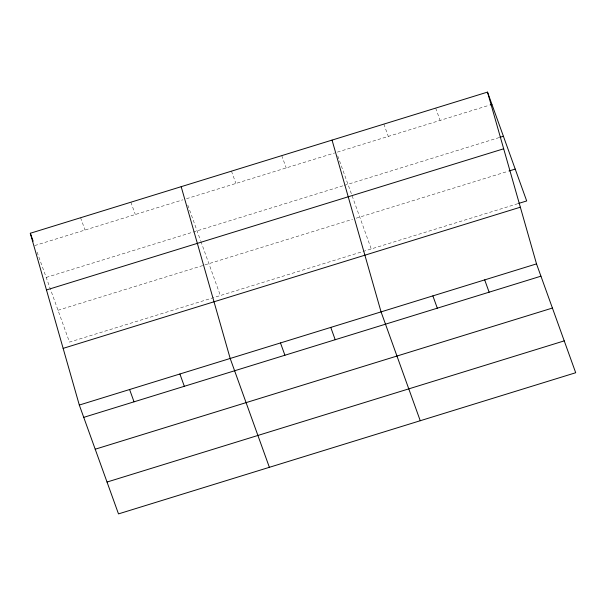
<?xml version="1.0" encoding="UTF-8"?>
<svg xmlns="http://www.w3.org/2000/svg" width="606" height="606" viewBox="0 0 606 606"><rect width="100%" height="100%" fill="white"/><g stroke="black" fill="none" stroke-linecap="round" stroke-linejoin="round"><path stroke-width="0.45" stroke-dasharray="3.03 2.27" d="M34.731 245.566L182.914 199.813M186.504 198.707L334.686 152.954M337.375 152.121L489.254 105.232M46.2 277.427L343.466 185.648M344.359 185.368L498.935 137.638M58.017 310.257L352.586 219.304M356.176 218.19L508.07 171.293M517.759 203.707L69.485 342.117L36.322 249.998M435.684 108.103L440.115 120.405M383.871 124.101L388.302 136.403M337.754 155.939L371.243 248.945M281.76 155.628L286.191 167.93M231.469 171.157L235.901 183.459M187.837 205.176L200.586 240.605M200.912 241.491L220.364 295.531M130.881 202.215L135.312 214.509M80.59 217.743L85.022 230.038"/><path stroke-width="0.91" d="M487.504 92.104L536.515 263.883L575.7 372.735L118.496 513.896L79.31 405.05L30.3 233.265L487.504 92.104L526.69 200.95L518.645 203.427M490.14 104.952L491.928 104.399M499.829 137.365L503.404 136.259M46.473 289.956L503.677 148.788M508.964 171.021L515.221 169.089M63.138 348.367L520.342 207.199M79.31 405.05L536.515 263.883M83.742 417.352L540.938 276.185M95.21 449.213L552.414 308.045M107.027 482.043L564.231 340.875M484.694 279.881L489.125 292.183M432.881 295.887L437.312 308.181M420.253 420.731L381.068 311.885L332.05 140.1M330.77 327.414L335.201 339.716M280.48 342.943L284.911 355.237M269.375 467.317L230.189 358.464L181.179 186.686M179.899 373.993L184.322 386.295M129.601 389.522L134.032 401.823M30.3 233.265L33.148 241.173"/></g></svg>
